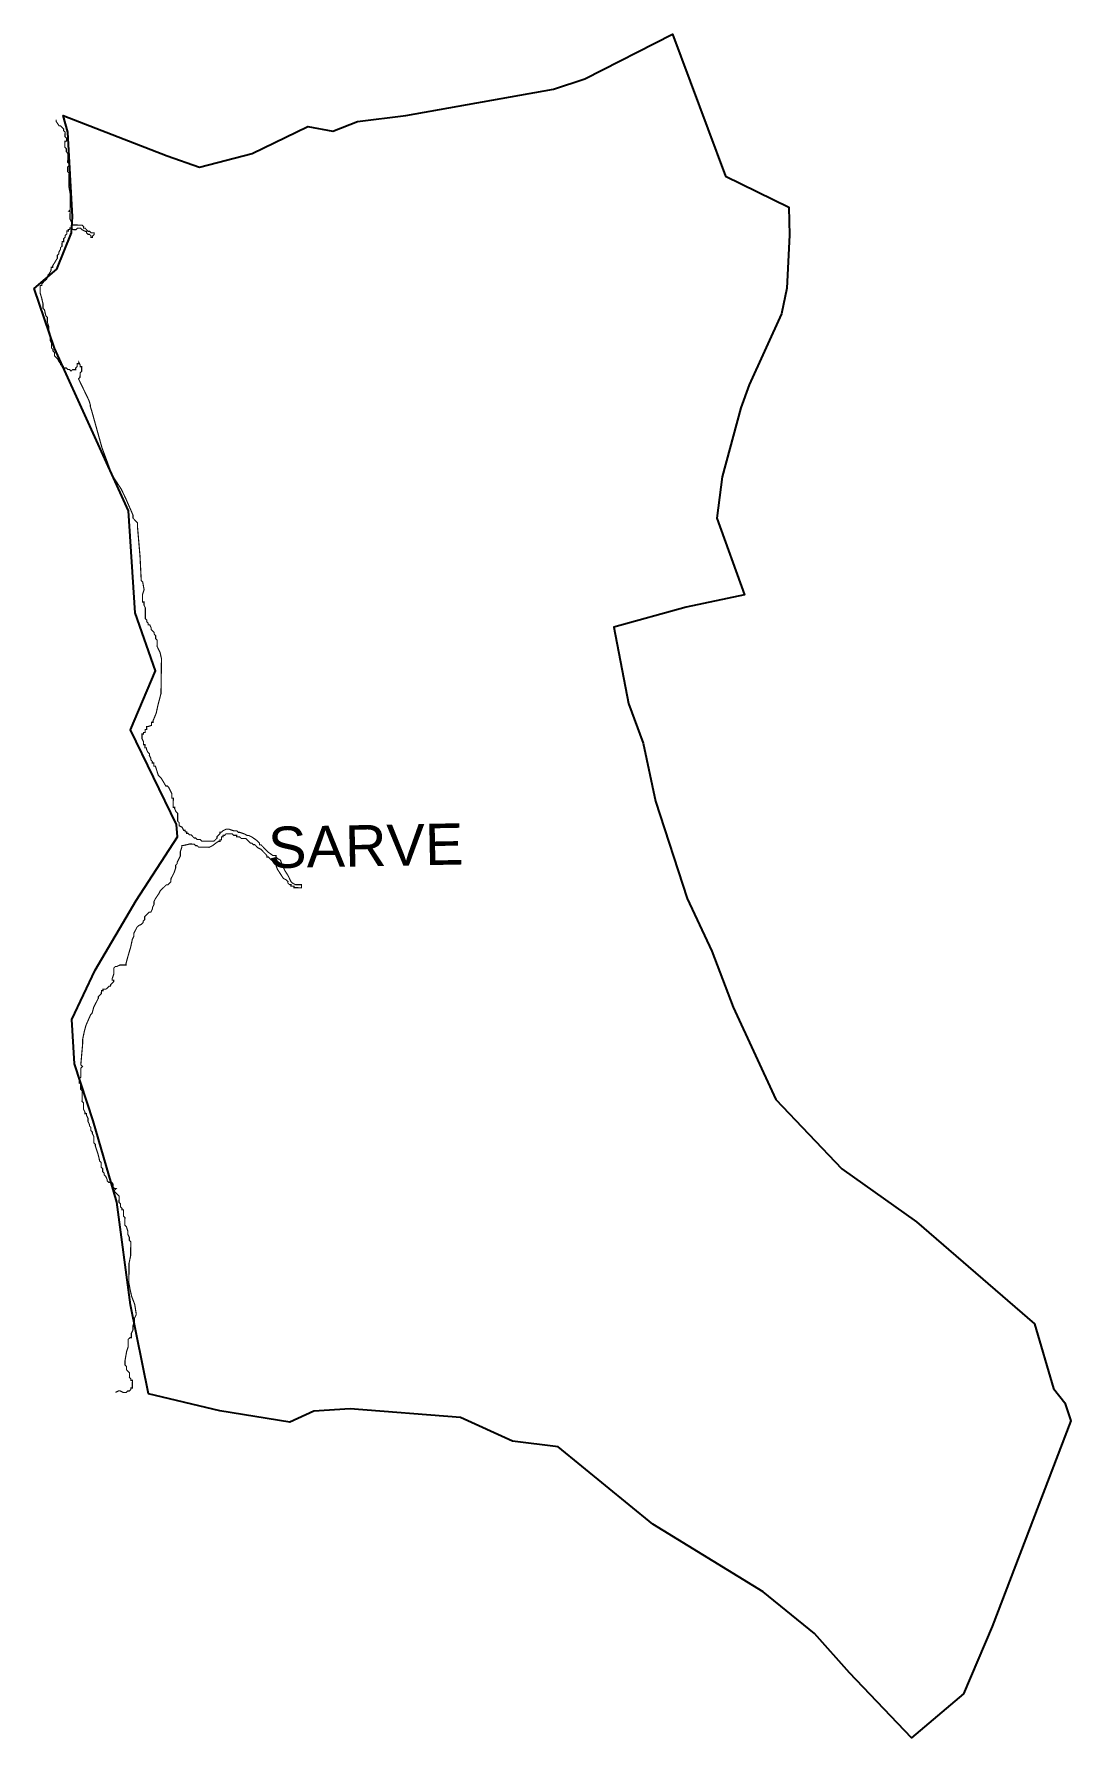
# Model space of a CAD drawing. Header units: metres. Extents: x 282156 to 284889, y 2016393 to 2020881.
import ezdxf

# ---------------------------------------------------------------- set-up
doc = ezdxf.new("R2010")
doc.units = ezdxf.units.M
for name, color, linetype in [('HIGH TIDE LINE', 6, 'Continuous'), ('village', 3, 'Continuous'), ('VILLAGE NAME', 250, 'Continuous')]:
    doc.layers.add(name, color=color, linetype=linetype)
doc.styles.get("Standard").update_dxf_attribs({"font": 'calibri.ttf'})

msp = doc.modelspace()

# ---------------------------------------------------------------- linework, layer by layer
at = {"layer": 'HIGH TIDE LINE', "lineweight": 0}
msp.add_lwpolyline([(282371.2, 2017303.1, 3, 3, 0), (282379.2, 2017307.1, 3, 3, 0), (282383.2, 2017307, 3, 3, 0), (282391.2, 2017302.9, 3, 3, 0), (282399.2, 2017302.9, 3, 3, 0), (282403.3, 2017306.8, 3, 3, 0), (282407.3, 2017306.8, 3, 3, 0), (282411.3, 2017310.8, 3, 3, 0), (282411.4, 2017314.8, 3, 3, 0), (282415.4, 2017314.7, 3, 3, 0), (282415.4, 2017318.7, 3, 3, 0), (282415.4, 2017322.7, 3, 3, 0), (282415.5, 2017326.7, 3, 3, 0), (282415.5, 2017330.7, 3, 3, 0), (282415.6, 2017334.7, 3, 3, 0), (282411.6, 2017334.8, 3, 3, 0), (282411.6, 2017338.8, 3, 3, 0), (282407.6, 2017342.8, 3, 3, 0), (282407.7, 2017346.8, 3, 3, 0), (282407.7, 2017350.9, 3, 3, 0), (282407.8, 2017354.9, 3, 3, 0), (282403.8, 2017358.9, 3, 3, 0), (282399.8, 2017363, 3, 3, 0), (282399.9, 2017367, 3, 3, 0), (282399.9, 2017371, 3, 3, 0), (282395.9, 2017375, 3, 3, 0), (282396, 2017379, 3, 3, 0), (282396, 2017383, 3, 3, 0), (282396.1, 2017387, 3, 3, 0), (282400.3, 2017411, 3, 3, 0), (282404.4, 2017423, 3, 3, 0), (282404.6, 2017443, 3, 3, 0), (282408.7, 2017447, 3, 3, 0), (282412.7, 2017447, 3, 3, 0), (282412.7, 2017451, 3, 3, 0), (282412.8, 2017455, 3, 3, 0), (282412.8, 2017459, 3, 3, 0), (282416.9, 2017466.9, 3, 3, 0), (282417, 2017475, 3, 3, 0), (282417, 2017479, 3, 3, 0), (282421.2, 2017490.9, 3, 3, 0), (282421.2, 2017498.9, 3, 3, 0), (282425.3, 2017506.9, 3, 3, 0), (282425.4, 2017510.9, 3, 3, 0), (282421.6, 2017535, 3, 3, 0), (282413.8, 2017555.1, 3, 3, 0), (282410, 2017571.2, 3, 3, 0), (282406.2, 2017591.2, 3, 3, 0), (282406.3, 2017607.3, 3, 3, 0), (282406.7, 2017643.3, 3, 3, 0), (282410.9, 2017663.3, 3, 3, 0), (282411.1, 2017683.3, 3, 3, 0), (282411.3, 2017699.4, 3, 3, 0), (282407.3, 2017703.4, 3, 3, 0), (282407.4, 2017711.4, 3, 3, 0), (282403.5, 2017719.5, 3, 3, 0), (282403.5, 2017727.5, 3, 3, 0), (282399.7, 2017739.5, 3, 3, 0), (282395.7, 2017743.6, 3, 3, 0), (282395.7, 2017747.6, 3, 3, 0), (282395.8, 2017751.6, 3, 3, 0), (282395.8, 2017755.6, 3, 3, 0), (282395.8, 2017759.6, 3, 3, 0), (282395.9, 2017763.6, 3, 3, 0), (282391.9, 2017767.7, 3, 3, 0), (282392, 2017771.7, 3, 3, 0), (282392, 2017775.7, 3, 3, 0), (282392, 2017779.7, 3, 3, 0), (282392.1, 2017783.7, 3, 3, 0), (282388.1, 2017783.7, 3, 3, 0), (282388.1, 2017787.7, 3, 3, 0), (282384.2, 2017791.8, 3, 3, 0), (282384.2, 2017795.8, 3, 3, 0), (282384.2, 2017799.8, 3, 3, 0), (282380.3, 2017803.8, 3, 3, 0), (282380.3, 2017807.8, 3, 3, 0), (282380.4, 2017811.8, 3, 3, 0), (282380.4, 2017815.9, 3, 3, 0), (282380.4, 2017819.9, 3, 3, 0), (282376.5, 2017823.9, 3, 3, 0), (282372.5, 2017828, 3, 3, 0), (282368.5, 2017832, 3, 3, 0), (282368.6, 2017836, 3, 3, 0), (282372.6, 2017840, 3, 3, 0), (282368.6, 2017840, 3, 3, 0), (282364.7, 2017844.1, 3, 3, 0), (282364.7, 2017848.1, 3, 3, 0), (282364.7, 2017852.1, 3, 3, 0), (282360.8, 2017856.1, 3, 3, 0), (282356.8, 2017856.2, 3, 3, 0), (282352.8, 2017856.2, 3, 3, 0), (282348.8, 2017860.2, 3, 3, 0), (282348.8, 2017864.2, 3, 3, 0), (282344.9, 2017872.3, 3, 3, 0), (282341, 2017876.3, 3, 3, 0), (282341, 2017880.4, 3, 3, 0), (282337, 2017884.4, 3, 3, 0), (282337.1, 2017888.4, 3, 3, 0), (282337.1, 2017892.4, 3, 3, 0), (282333.2, 2017896.5, 3, 3, 0), (282333.2, 2017900.5, 3, 3, 0), (282333.2, 2017904.5, 3, 3, 0), (282333.3, 2017908.5, 3, 3, 0), (282329.3, 2017912.5, 3, 3, 0), (282325.5, 2017928.6, 3, 3, 0), (282321.6, 2017940.6, 3, 3, 0), (282317.7, 2017952.7, 3, 3, 0), (282317.7, 2017956.7, 3, 3, 0), (282313.8, 2017960.8, 3, 3, 0), (282313.8, 2017964.8, 3, 3, 0), (282313.9, 2017968.8, 3, 3, 0), (282313.9, 2017972.8, 3, 3, 0), (282313.9, 2017976.8, 3, 3, 0), (282310, 2017984.8, 3, 3, 0), (282310.1, 2017988.8, 3, 3, 0), (282306.1, 2017992.9, 3, 3, 0), (282306.1, 2017996.9, 3, 3, 0), (282306.2, 2018000.9, 3, 3, 0), (282302.2, 2018004.9, 3, 3, 0), (282302.2, 2018008.9, 3, 3, 0), (282298.3, 2018017, 3, 3, 0), (282298.4, 2018021, 3, 3, 0), (282298.4, 2018025, 3, 3, 0), (282294.5, 2018033.1, 3, 3, 0), (282294.5, 2018037.1, 3, 3, 0), (282290.5, 2018037.1, 3, 3, 0), (282290.6, 2018041.1, 3, 3, 0), (282286.6, 2018049.2, 3, 3, 0), (282286.7, 2018053.2, 3, 3, 0), (282286.7, 2018057.2, 3, 3, 0), (282286.8, 2018061.2, 3, 3, 0), (282286.8, 2018065.2, 3, 3, 0), (282282.8, 2018069.2, 3, 3, 0), (282282.9, 2018073.2, 3, 3, 0), (282283, 2018081.3, 3, 3, 0), (282283, 2018085.3, 3, 3, 0), (282283.1, 2018093.3, 3, 3, 0), (282283.1, 2018097.3, 3, 3, 0), (282279.2, 2018101.3, 3, 3, 0), (282279.2, 2018105.3, 3, 3, 0), (282279.2, 2018109.3, 3, 3, 0), (282279.3, 2018113.3, 3, 3, 0), (282279.3, 2018117.3, 3, 3, 0), (282275.3, 2018117.4, 3, 3, 0), (282275.4, 2018121.4, 3, 3, 0), (282275.4, 2018125.4, 3, 3, 0), (282275.4, 2018129.4, 3, 3, 0), (282279.5, 2018133.4, 3, 3, 0), (282279.5, 2018137.4, 3, 3, 0), (282279.6, 2018141.4, 3, 3, 0), (282279.6, 2018145.4, 3, 3, 0), (282279.6, 2018149.4, 3, 3, 0), (282279.7, 2018153.4, 3, 3, 0), (282279.7, 2018157.4, 3, 3, 0), (282283.8, 2018161.4, 3, 3, 0), (282279.8, 2018165.4, 3, 3, 0), (282279.8, 2018169.4, 3, 3, 0), (282284.4, 2018221.5, 3, 3, 0), (282284.4, 2018225.5, 3, 3, 0), (282284.5, 2018233.5, 3, 3, 0), (282288.7, 2018253.5, 3, 3, 0), (282292.9, 2018269.4, 3, 3, 0), (282305.2, 2018297.4, 3, 3, 0), (282309.2, 2018301.3, 3, 3, 0), (282313.4, 2018317.3, 3, 3, 0), (282321.6, 2018333.3, 3, 3, 0), (282325.7, 2018341.2, 3, 3, 0), (282325.7, 2018345.2, 3, 3, 0), (282329.7, 2018349.2, 3, 3, 0), (282333.8, 2018353.2, 3, 3, 0), (282333.8, 2018357.2, 3, 3, 0), (282333.9, 2018361.2, 3, 3, 0), (282337.9, 2018361.1, 3, 3, 0), (282337.9, 2018365.1, 3, 3, 0), (282341.9, 2018365.1, 3, 3, 0), (282345.9, 2018365.1, 3, 3, 0), (282350, 2018369, 3, 3, 0), (282354, 2018373, 3, 3, 0), (282358, 2018372.9, 3, 3, 0), (282358.1, 2018377, 3, 3, 0), (282362.1, 2018380.9, 3, 3, 0), (282366.2, 2018384.9, 3, 3, 0), (282366.2, 2018388.9, 3, 3, 0), (282362.2, 2018388.9, 3, 3, 0), (282362.2, 2018392.9, 3, 3, 0), (282366.4, 2018404.9, 3, 3, 0), (282366.4, 2018408.9, 3, 3, 0), (282366.4, 2018412.9, 3, 3, 0), (282366.5, 2018416.9, 3, 3, 0), (282366.5, 2018420.9, 3, 3, 0), (282370.6, 2018424.9, 3, 3, 0), (282374.6, 2018424.9, 3, 3, 0), (282382.6, 2018428.8, 3, 3, 0), (282386.6, 2018428.7, 3, 3, 0), (282390.6, 2018428.7, 3, 3, 0), (282394.6, 2018428.7, 3, 3, 0), (282398.6, 2018428.6, 3, 3, 0), (282398.7, 2018432.6, 3, 3, 0), (282402.9, 2018448.6, 3, 3, 0), (282411.1, 2018476.6, 3, 3, 0), (282415.4, 2018496.6, 3, 3, 0), (282419.4, 2018504.5, 3, 3, 0), (282419.5, 2018508.5, 3, 3, 0), (282419.5, 2018512.5, 3, 3, 0), (282423.6, 2018520.5, 3, 3, 0), (282427.7, 2018528.5, 3, 3, 0), (282431.7, 2018532.4, 3, 3, 0), (282439.8, 2018536.4, 3, 3, 0), (282443.8, 2018540.3, 3, 3, 0), (282443.9, 2018544.3, 3, 3, 0), (282447.9, 2018548.3, 3, 3, 0), (282448, 2018552.3, 3, 3, 0), (282448, 2018556.3, 3, 3, 0), (282452.1, 2018560.3, 3, 3, 0), (282456.1, 2018564.2, 3, 3, 0), (282460.1, 2018568.2, 3, 3, 0), (282464.2, 2018568.2, 3, 3, 0), (282468.2, 2018576.1, 3, 3, 0), (282468.3, 2018580.1, 3, 3, 0), (282472.4, 2018588.1, 3, 3, 0), (282472.4, 2018596.1, 3, 3, 0), (282476.5, 2018604.1, 3, 3, 0), (282484.7, 2018616, 3, 3, 0), (282488.8, 2018624, 3, 3, 0), (282496.8, 2018631.9, 3, 3, 0), (282500.9, 2018635.9, 3, 3, 0), (282504.9, 2018639.9, 3, 3, 0), (282508.9, 2018639.8, 3, 3, 0), (282513, 2018643.8, 3, 3, 0), (282517, 2018647.8, 3, 3, 0), (282517.1, 2018655.8, 3, 3, 0), (282521.2, 2018663.7, 3, 3, 0), (282525.3, 2018671.7, 3, 3, 0), (282529.4, 2018683.7, 3, 3, 0), (282529.5, 2018691.7, 3, 3, 0), (282533.5, 2018695.7, 3, 3, 0), (282533.6, 2018699.7, 3, 3, 0), (282541.8, 2018715.6, 3, 3, 0), (282541.8, 2018723.6, 3, 3, 0), (282541.9, 2018727.6, 3, 3, 0), (282546, 2018739.6, 3, 3, 0), (282546, 2018743.6, 3, 3, 0), (282550.1, 2018743.6, 3, 3, 0), (282566.1, 2018747.4, 3, 3, 0), (282570.1, 2018747.4, 3, 3, 0), (282574.1, 2018747.3, 3, 3, 0), (282578.1, 2018747.3, 3, 3, 0), (282582.1, 2018743.2, 3, 3, 0), (282586.1, 2018743.2, 3, 3, 0), (282590.1, 2018739.2, 3, 3, 0), (282594.1, 2018739.1, 3, 3, 0), (282598.1, 2018739.1, 3, 3, 0), (282602.1, 2018739, 3, 3, 0), (282606.1, 2018739, 3, 3, 0), (282610.1, 2018739, 3, 3, 0), (282618.1, 2018738.9, 3, 3, 0), (282626.1, 2018742.8, 3, 3, 0), (282642.3, 2018754.7, 3, 3, 0), (282646.3, 2018754.6, 3, 3, 0), (282646.3, 2018758.6, 3, 3, 0), (282650.3, 2018758.6, 3, 3, 0), (282650.4, 2018762.6, 3, 3, 0), (282650.4, 2018766.6, 3, 3, 0), (282654.4, 2018766.6, 3, 3, 0), (282654.5, 2018770.6, 3, 3, 0), (282658.5, 2018770.5, 3, 3, 0), (282662.5, 2018774.5, 3, 3, 0), (282666.5, 2018774.4, 3, 3, 0), (282670.5, 2018774.4, 3, 3, 0), (282674.5, 2018774.4, 3, 3, 0), (282678.5, 2018774.3, 3, 3, 0), (282682.5, 2018770.3, 3, 3, 0), (282686.5, 2018770.2, 3, 3, 0), (282690.5, 2018770.2, 3, 3, 0), (282690.5, 2018766.2, 3, 3, 0), (282698.5, 2018766.1, 3, 3, 0), (282702.5, 2018762.1, 3, 3, 0), (282706.5, 2018762, 3, 3, 0), (282710.5, 2018762, 3, 3, 0), (282714.5, 2018761.9, 3, 3, 0), (282718.4, 2018757.9, 3, 3, 0), (282722.4, 2018753.8, 3, 3, 0), (282726.4, 2018749.8, 3, 3, 0), (282730.4, 2018749.8, 3, 3, 0), (282734.3, 2018745.7, 3, 3, 0), (282738.3, 2018745.7, 3, 3, 0), (282742.3, 2018741.6, 3, 3, 0), (282746.3, 2018737.6, 3, 3, 0), (282754.2, 2018733.5, 3, 3, 0), (282758.2, 2018729.4, 3, 3, 0), (282770.1, 2018717.3, 3, 3, 0), (282770.1, 2018713.3, 3, 3, 0), (282774.1, 2018713.3, 3, 3, 0), (282778, 2018709.2, 3, 3, 0), (282782, 2018705.2, 3, 3, 0), (282786, 2018705.1, 3, 3, 0), (282790, 2018701.1, 3, 3, 0), (282797.8, 2018681, 3, 3, 0), (282805.6, 2018668.9, 3, 3, 0), (282813.5, 2018656.8, 3, 3, 0), (282821.5, 2018652.7, 3, 3, 0), (282825.5, 2018648.6, 3, 3, 0), (282825.4, 2018644.6, 3, 3, 0), (282829.4, 2018640.6, 3, 3, 0), (282833.4, 2018640.5, 3, 3, 0), (282833.4, 2018636.5, 3, 3, 0), (282837.4, 2018636.5, 3, 3, 0), (282841.4, 2018636.5, 3, 3, 0), (282841.3, 2018632.4, 3, 3, 0), (282845.3, 2018632.4, 3, 3, 0), (282849.3, 2018632.4, 3, 3, 0), (282853.3, 2018632.3, 3, 3, 0), (282857.4, 2018632.3, 3, 3, 0), (282861.4, 2018632.2, 3, 3, 0), (282861.4, 2018640.3, 3, 3, 0), (282857.4, 2018640.3, 3, 3, 0), (282853.4, 2018640.3, 3, 3, 0), (282849.4, 2018640.4, 3, 3, 0), (282845.4, 2018640.4, 3, 3, 0), (282837.4, 2018644.5, 3, 3, 0), (282833.5, 2018648.5, 3, 3, 0), (282825.6, 2018664.7, 3, 3, 0), (282817.7, 2018676.8, 3, 3, 0), (282809.9, 2018692.9, 3, 3, 0), (282806, 2018704.9, 3, 3, 0), (282798, 2018709, 3, 3, 0), (282794.1, 2018713.1, 3, 3, 0), (282794.1, 2018717.1, 3, 3, 0), (282790.1, 2018717.1, 3, 3, 0), (282786.1, 2018717.1, 3, 3, 0), (282774.2, 2018725.3, 3, 3, 0), (282766.2, 2018733.4, 3, 3, 0), (282758.3, 2018741.5, 3, 3, 0), (282754.4, 2018745.5, 3, 3, 0), (282750.4, 2018745.5, 3, 3, 0), (282750.4, 2018749.6, 3, 3, 0), (282746.4, 2018753.6, 3, 3, 0), (282742.5, 2018757.6, 3, 3, 0), (282730.5, 2018765.8, 3, 3, 0), (282722.6, 2018769.9, 3, 3, 0), (282718.6, 2018769.9, 3, 3, 0), (282710.6, 2018774, 3, 3, 0), (282698.6, 2018778.1, 3, 3, 0), (282694.6, 2018778.2, 3, 3, 0), (282690.6, 2018782.2, 3, 3, 0), (282686.6, 2018782.2, 3, 3, 0), (282682.6, 2018782.3, 3, 3, 0), (282670.7, 2018786.4, 3, 3, 0), (282662.6, 2018786.5, 3, 3, 0), (282654.6, 2018782.6, 3, 3, 0), (282650.5, 2018778.6, 3, 3, 0), (282646.5, 2018778.6, 3, 3, 0), (282646.5, 2018774.6, 3, 3, 0), (282642.5, 2018770.7, 3, 3, 0), (282638.4, 2018766.7, 3, 3, 0), (282638.4, 2018762.7, 3, 3, 0), (282634.3, 2018758.7, 3, 3, 0), (282630.3, 2018754.8, 3, 3, 0), (282626.3, 2018754.8, 3, 3, 0), (282622.3, 2018754.9, 3, 3, 0), (282618.3, 2018754.9, 3, 3, 0), (282610.3, 2018755, 3, 3, 0), (282598.2, 2018755.1, 3, 3, 0), (282594.3, 2018759.1, 3, 3, 0), (282590.3, 2018759.2, 3, 3, 0), (282586.3, 2018759.2, 3, 3, 0), (282582.3, 2018763.3, 3, 3, 0), (282578.3, 2018763.3, 3, 3, 0), (282574.3, 2018767.4, 3, 3, 0), (282570.4, 2018771.4, 3, 3, 0), (282566.4, 2018771.5, 3, 3, 0), (282562.4, 2018775.5, 3, 3, 0), (282558.4, 2018775.5, 3, 3, 0), (282558.4, 2018779.5, 3, 3, 0), (282554.4, 2018779.6, 3, 3, 0), (282554.5, 2018783.6, 3, 3, 0), (282550.5, 2018783.6, 3, 3, 0), (282546.5, 2018791.7, 3, 3, 0), (282538.6, 2018795.8, 3, 3, 0), (282538.6, 2018803.8, 3, 3, 0), (282534.7, 2018807.8, 3, 3, 0), (282534.9, 2018827.9, 3, 3, 0), (282530.9, 2018831.9, 3, 3, 0), (282527, 2018840, 3, 3, 0), (282527, 2018844, 3, 3, 0), (282523, 2018844, 3, 3, 0), (282523.3, 2018868, 3, 3, 0), (282519.3, 2018868.1, 3, 3, 0), (282519.4, 2018880.1, 3, 3, 0), (282515.5, 2018888.1, 3, 3, 0), (282511.5, 2018896.2, 3, 3, 0), (282507.6, 2018900.2, 3, 3, 0), (282503.6, 2018900.3, 3, 3, 0), (282491.8, 2018920.4, 3, 3, 0), (282483.8, 2018928.5, 3, 3, 0), (282476.1, 2018952.6, 3, 3, 0), (282472.1, 2018952.7, 3, 3, 0), (282472.1, 2018960.7, 3, 3, 0), (282468.1, 2018960.7, 3, 3, 0), (282468.2, 2018964.7, 3, 3, 0), (282464.2, 2018968.8, 3, 3, 0), (282464.3, 2018972.8, 3, 3, 0), (282460.3, 2018980.9, 3, 3, 0), (282460.4, 2018984.9, 3, 3, 0), (282456.4, 2018988.9, 3, 3, 0), (282452.5, 2018997, 3, 3, 0), (282452.5, 2019001, 3, 3, 0), (282448.5, 2019001, 3, 3, 0), (282448.6, 2019009, 3, 3, 0), (282444.6, 2019009.1, 3, 3, 0), (282444.7, 2019017.1, 3, 3, 0), (282440.8, 2019025.1, 3, 3, 0), (282440.9, 2019037.1, 3, 3, 0), (282444.9, 2019037.1, 3, 3, 0), (282444.9, 2019041.1, 3, 3, 0), (282448.9, 2019041.1, 3, 3, 0), (282449, 2019049.1, 3, 3, 0), (282453, 2019049, 3, 3, 0), (282453.1, 2019057, 3, 3, 0), (282457.1, 2019057, 3, 3, 0), (282465.7, 2019060, 3.01, 3.01, 0), (282465.8, 2019068, 3.01, 3.01, 0), (282469.8, 2019068, 3.01, 3.01, 0), (282469.9, 2019072, 3.01, 3.01, 0), (282478.2, 2019091.9, 3.01, 3.01, 0), (282482.5, 2019111.9, 3.01, 3.01, 0), (282486.7, 2019127.9, 3.01, 3.01, 0), (282490.9, 2019143.9, 3.01, 3.01, 0), (282492.1, 2019236.1, 3.01, 3.01, 0), (282488.3, 2019252.2, 3.01, 3.01, 0), (282480.5, 2019268.3, 3.01, 3.01, 0), (282480.8, 2019284.4, 3.01, 3.01, 0), (282476.8, 2019288.4, 3.01, 3.01, 0), (282476.9, 2019296.4, 3.01, 3.01, 0), (282473, 2019300.5, 3.01, 3.01, 0), (282473, 2019304.5, 3.01, 3.01, 0), (282469, 2019308.6, 3.01, 3.01, 0), (282465.1, 2019312.6, 3.01, 3.01, 0), (282465.1, 2019316.6, 3.01, 3.01, 0), (282461.2, 2019324.7, 3.01, 3.01, 0), (282457.2, 2019324.8, 3.01, 3.01, 0), (282457.3, 2019328.8, 3.01, 3.01, 0), (282453.3, 2019332.8, 3.01, 3.01, 0), (282453.4, 2019336.9, 3.01, 3.01, 0), (282449.4, 2019340.9, 3.01, 3.01, 0), (282449.8, 2019369, 3.01, 3.01, 0), (282445.9, 2019377.1, 3.01, 3.01, 0), (282446, 2019385.1, 3.01, 3.01, 0), (282442, 2019385.1, 3.01, 3.01, 0), (282442.3, 2019405.2, 3.01, 3.01, 0), (282446.4, 2019417.1, 3.01, 3.01, 0), (282442.7, 2019437.2, 3.01, 3.01, 0), (282438.8, 2019441.3, 3.01, 3.01, 0), (282435.6, 2019505.5, 3.01, 3.01, 0), (282428.7, 2019585.8, 3.01, 3.01, 0), (282428.8, 2019593.8, 3.01, 3.01, 0), (282424.8, 2019597.9, 3.01, 3.01, 0), (282420.9, 2019601.9, 3.01, 3.01, 0), (282416.9, 2019606, 3.01, 3.01, 0), (282417, 2019614, 3.01, 3.01, 0), (282397.6, 2019658.4, 3.01, 3.01, 0), (282385.9, 2019682.6, 3.01, 3.01, 0), (282362.3, 2019719, 3.01, 3.01, 0), (282335.2, 2019791.5, 3.01, 3.01, 0), (282308.4, 2019888.1, 3.01, 3.01, 0), (282304.6, 2019900.2, 3.01, 3.01, 0), (282304.6, 2019904.2, 3.01, 3.01, 0), (282300.8, 2019916.3, 3.01, 3.01, 0), (282289.1, 2019940.5, 3.01, 3.01, 0), (282273.5, 2019972.8, 3.01, 3.01, 0), (282277.5, 2019976.7, 3.01, 3.01, 0), (282277.7, 2019988.8, 3.01, 3.01, 0), (282281.8, 2019992.7, 3.01, 3.01, 0), (282281.9, 2020004.8, 3.01, 3.01, 0), (282277.9, 2020004.8, 3.01, 3.01, 0), (282278, 2020008.8, 3.01, 3.01, 0), (282274.1, 2020016.9, 3.01, 3.01, 0), (282274, 2020012.9, 3.01, 3.01, 0), (282270, 2020012.9, 3.01, 3.01, 0), (282269.9, 2020004.9, 3.01, 3.01, 0), (282265.8, 2020001, 3.01, 3.01, 0), (282265.8, 2019996.9, 3.01, 3.01, 0), (282257.8, 2019997.1, 3.01, 3.01, 0), (282253.7, 2019993.1, 3.01, 3.01, 0), (282249.7, 2019997.2, 3.01, 3.01, 0), (282245.7, 2019997.2, 3.01, 3.01, 0), (282241.8, 2020001.3, 3.01, 3.01, 0), (282233.8, 2020001.4, 3.01, 3.01, 0), (282233.8, 2020005.4, 3.01, 3.01, 0), (282229.8, 2020005.4, 3.01, 3.01, 0), (282229.9, 2020009.5, 3.01, 3.01, 0), (282225.9, 2020009.5, 3.01, 3.01, 0), (282225.9, 2020013.5, 3.01, 3.01, 0), (282222, 2020017.6, 3.01, 3.01, 0), (282218.1, 2020025.7, 3.01, 3.01, 0), (282210.1, 2020033.8, 3.01, 3.01, 0), (282210.3, 2020041.8, 3.01, 3.01, 0), (282206.3, 2020045.9, 3.01, 3.01, 0), (282206.4, 2020049.9, 3.01, 3.01, 0), (282202.4, 2020053.9, 3.01, 3.01, 0), (282202.6, 2020066, 3.01, 3.01, 0), (282198.7, 2020074, 3.01, 3.01, 0), (282198.9, 2020090.1, 3.01, 3.01, 0), (282195, 2020102.1, 3.01, 3.01, 0), (282195.1, 2020110.2, 3.01, 3.01, 0), (282191.3, 2020122.2, 3.01, 3.01, 0), (282191.4, 2020134.3, 3.01, 3.01, 0), (282187.5, 2020138.3, 3.01, 3.01, 0), (282183.7, 2020154.4, 3.01, 3.01, 0), (282179.7, 2020158.5, 3.01, 3.01, 0), (282179.9, 2020170.5, 3.01, 3.01, 0), (282176.1, 2020186.6, 3.01, 3.01, 0), (282172.3, 2020198.7, 3.01, 3.01, 0), (282172.5, 2020218.7, 3.01, 3.01, 0), (282176.5, 2020218.7, 3.01, 3.01, 0), (282176.6, 2020222.7, 3.01, 3.01, 0), (282180.7, 2020226.6, 3.01, 3.01, 0), (282180.7, 2020230.6, 3.01, 3.01, 0), (282184.7, 2020230.6, 3.01, 3.01, 0), (282188.8, 2020234.5, 3.01, 3.01, 0), (282192.9, 2020242.5, 3.01, 3.01, 0), (282192.9, 2020246.5, 3.01, 3.01, 0), (282197, 2020250.5, 3.01, 3.01, 0), (282201.1, 2020258.4, 3.01, 3.01, 0), (282201.2, 2020266.5, 3.01, 3.01, 0), (282205.2, 2020266.4, 3.01, 3.01, 0), (282205.3, 2020270.4, 3.01, 3.01, 0), (282217.6, 2020290.3, 3.01, 3.01, 0), (282217.7, 2020298.3, 3.01, 3.01, 0), (282221.8, 2020302.3, 3.01, 3.01, 0), (282221.8, 2020306.3, 3.01, 3.01, 0), (282225.9, 2020314.2, 3.01, 3.01, 0), (282226, 2020318.3, 3.01, 3.01, 0), (282230, 2020322.2, 3.01, 3.01, 0), (282230.2, 2020334.2, 3.01, 3.01, 0), (282234.2, 2020334.2, 3.01, 3.01, 0), (282234.3, 2020342.2, 3.01, 3.01, 0), (282238.4, 2020346.2, 3.01, 3.01, 0), (282238.4, 2020350.2, 3.01, 3.01, 0), (282242.5, 2020354.1, 3.01, 3.01, 0), (282242.6, 2020362.1, 3.01, 3.01, 0), (282246.6, 2020362.1, 3.01, 3.01, 0), (282246.7, 2020366.1, 3.01, 3.01, 0), (282250.7, 2020366, 3.01, 3.01, 0), (282250.7, 2020370, 3.01, 3.01, 0), (282254.7, 2020370, 3.01, 3.01, 0), (282258.7, 2020365.9, 3.01, 3.01, 0), (282266.7, 2020365.8, 3.01, 3.01, 0), (282270.8, 2020369.8, 3.01, 3.01, 0), (282278.8, 2020369.7, 3.01, 3.01, 0), (282282.7, 2020365.6, 3.01, 3.01, 0), (282290.7, 2020361.5, 3.01, 3.01, 0), (282294.7, 2020361.4, 3.01, 3.01, 0), (282294.7, 2020357.4, 3.01, 3.01, 0), (282298.6, 2020353.4, 3.01, 3.01, 0), (282302.6, 2020353.3, 3.01, 3.01, 0), (282306.6, 2020349.3, 3.01, 3.01, 0), (282306.5, 2020345.2, 3.01, 3.01, 0), (282310.5, 2020345.2, 3.01, 3.01, 0), (282310.6, 2020349.2, 3.01, 3.01, 0), (282314.6, 2020353.2, 3.01, 3.01, 0), (282314.7, 2020357.2, 3.01, 3.01, 0), (282306.7, 2020357.3, 3.01, 3.01, 0), (282302.7, 2020361.3, 3.01, 3.01, 0), (282298.7, 2020361.4, 3.01, 3.01, 0), (282294.8, 2020365.4, 3.01, 3.01, 0), (282290.8, 2020369.5, 3.01, 3.01, 0), (282286.8, 2020369.6, 3.01, 3.01, 0), (282286.9, 2020373.6, 3.01, 3.01, 0), (282282.9, 2020377.6, 3.01, 3.01, 0), (282258.8, 2020378, 3.01, 3.01, 0), (282254.9, 2020382, 3.01, 3.01, 0), (282254.9, 2020386, 3.01, 3.01, 0), (282251, 2020394.1, 3.01, 3.01, 0), (282251.3, 2020414.1, 3.01, 3.01, 0), (282247.3, 2020414.2, 3.01, 3.01, 0), (282251.4, 2020418.2, 3.01, 3.01, 0), (282251.9, 2020458.2, 3.01, 3.01, 0), (282248.2, 2020478.3, 3.01, 3.01, 0), (282248.6, 2020514.4, 3.01, 3.01, 0), (282244.7, 2020518.5, 3.01, 3.01, 0), (282244.9, 2020530.5, 3.01, 3.01, 0), (282248.9, 2020534.5, 3.01, 3.01, 0), (282249, 2020538.5, 3.01, 3.01, 0), (282245, 2020542.5, 3.01, 3.01, 0), (282245.3, 2020566.6, 3.01, 3.01, 0), (282241.4, 2020570.7, 3.01, 3.01, 0), (282241.5, 2020578.7, 3.01, 3.01, 0), (282237.5, 2020582.7, 3.01, 3.01, 0), (282237.7, 2020598.8, 3.01, 3.01, 0), (282241.8, 2020598.7, 3.01, 3.01, 0), (282241.9, 2020606.7, 3.01, 3.01, 0), (282237.9, 2020610.8, 3.01, 3.01, 0), (282238.1, 2020622.8, 3.01, 3.01, 0), (282234.1, 2020626.9, 3.01, 3.01, 0), (282234.2, 2020630.9, 3.01, 3.01, 0), (282226.3, 2020639, 3.01, 3.01, 0), (282222.3, 2020639.1, 3.01, 3.01, 0), (282214.4, 2020651.2, 3.01, 3.01, 0), (282214.5, 2020655.2, 3.01, 3.01, 0)], format="xyseb", dxfattribs=at)
at = {"layer": 'village', "color": 3}
msp.add_polyline3d([(283723.1, 2019117.4, 0), (283762.2, 2019013.3, 0), (283794.3, 2018860.5, 0), (283878.2, 2018603.8, 0), (283942.6, 2018465.2, 0), (283999.3, 2018317.9, 0), (284111.3, 2018074.3, 0), (284285.4, 2017891.7, 0), (284482.1, 2017752.1, 0), (284793.3, 2017483.7, 0), (284843.3, 2017313.4, 0), (284873.3, 2017275.8, 0), (284889.4, 2017227.8, 0), (284681.7, 2016686.3, 0), (284606.1, 2016508.8, 0), (284468.9, 2016392.9, 0), (284305.5, 2016564.6, 0), (284213.4, 2016667.7, 0), (284078.2, 2016778, 0), (283787.7, 2016956.1, 0), (283537.4, 2017159.6, 0), (283417.6, 2017174.8, 0), (283280, 2017237.3, 0), (282989.8, 2017259.8, 0), (282893.4, 2017253.6, 0), (282830.4, 2017224.3, 0), (282646.3, 2017254.2, 0), (282458.2, 2017299.2, 0), (282410.5, 2017533.9, 0), (282374.1, 2017804.1, 0), (282312, 2018018.7, 0), (282262.6, 2018168.1, 0), (282255.5, 2018285.1, 0), (282317.8, 2018415, 0), (282425.8, 2018598.6, 0), (282534.7, 2018766.7, 0), (282531.4, 2018798.5, 0), (282410.9, 2019048.4, 0), (282476, 2019203.7, 0), (282423.1, 2019356.5, 0), (282405.6, 2019625.5, 0), (282210.1, 2020053.6, 0), (282156.3, 2020211, 0), (282216.1, 2020261.6, 0), (282255.4, 2020357.7, 0), (282257.9, 2020399.7, 0), (282245.2, 2020622.9, 0), (282232.9, 2020666.3, 0), (282507.2, 2020560, 0), (282592.5, 2020530.7, 0), (282731.2, 2020566.2, 0), (282877.5, 2020637.8, 0), (282944.1, 2020625.5, 0), (283008.5, 2020650.4, 0), (283136.5, 2020666.7, 0), (283525.5, 2020735.8, 0), (283608.3, 2020762.7, 0), (283838.8, 2020880.9, 0), (283978.6, 2020506.8, 0), (284145.9, 2020425.1, 0), (284147.9, 2020351.4, 0), (284140.7, 2020211.2, 0), (284126.5, 2020144, 0), (284040.8, 2019957.4, 0), (284018.9, 2019896.6, 0), (283969.6, 2019714.6, 0), (283956.4, 2019605.8, 0), (284029.3, 2019404, 0), (283875.2, 2019371.6, 0), (283684.8, 2019318.5, 0)], close=True, dxfattribs=at)

# ---------------------------------------------------------------- texts
at = {"layer": 'VILLAGE NAME', "insert": (282772, 2018792.5), "char_height": 108.748, "attachment_point": 1, "rotation": 1.1028}
msp.add_mtext_dynamic_manual_height_columns('{\\fArial|b0|i0|c0|p34;SARVE}', width=726.929, gutter_width=543.7, heights=[0], dxfattribs=at)

doc.saveas('drawing.dxf')
